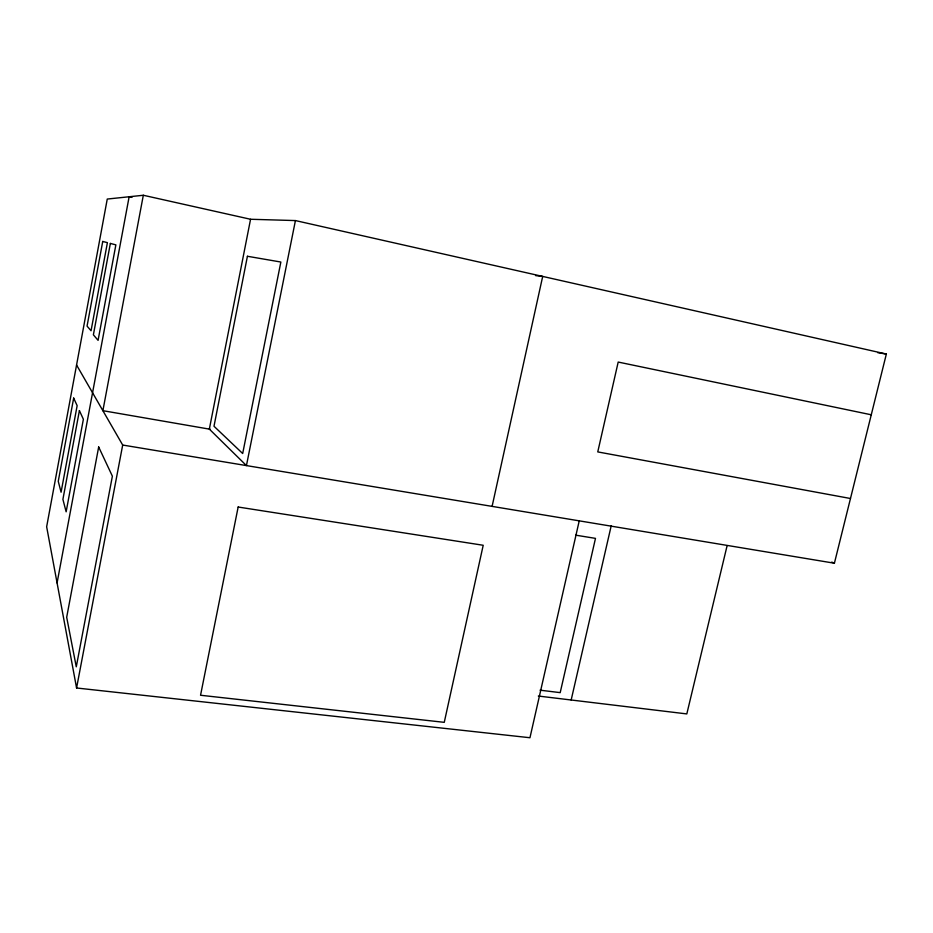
<?xml version="1.0" encoding="UTF-8"?>
<svg xmlns="http://www.w3.org/2000/svg" width="933" height="933" viewBox="0 0 933 933"><rect width="100%" height="100%" fill="white"/><g stroke="black" fill="none" stroke-linecap="round" stroke-linejoin="round"><path stroke-width="1.4" d="M57.076 582.927L129.139 196.746L131.985 197.388M76.564 365.013L122.69 445.041L834.405 563.217L886.35 354.05L295.423 220.573L250.557 219.267L143.32 195.265L102.887 410.683L210.333 429.285M579.23 520.847L529.956 737.735L76.576 687.994L122.69 445.041M250.557 219.267L209.342 429.11L246.44 465.59L295.423 220.573M492.099 506.386L542.691 276.425L535.577 275.597M571.171 699.995L611.197 525.85M727.11 545.665L686.816 713.92L538.318 696.041M143.32 195.265L107.26 199.056L46.65 526.76L76.576 687.994M540.055 690.175L560.197 692.636L595.487 538.376L575.708 535.169M877.778 352.686L886.35 354.05M850.476 498.502L597.761 451.91L618.194 362.062L871.27 414.788M831.723 562.098L834.405 563.217M73.672 398.088L58.254 481.323L61.077 492.216L77.147 405.668L73.672 398.088M102.735 241.449L87.061 326.107L91.049 330.737L107.4 242.662L102.735 241.449M110.362 243.431L93.382 334.83L98.082 340.335L115.867 244.866L110.362 243.431M79.41 410.602L62.908 499.377L66.138 511.809L83.375 419.267L79.41 410.602M98.676 446.989L66.686 617.273L76.273 666.815L112.38 476.18L98.676 446.989M247.42 256.272L213.995 426.253L242.685 453.52L280.856 262.033L247.42 256.272M238.16 507.027L200.548 695.248L444.26 722.34L483.212 545.269L238.16 507.027"/></g></svg>
